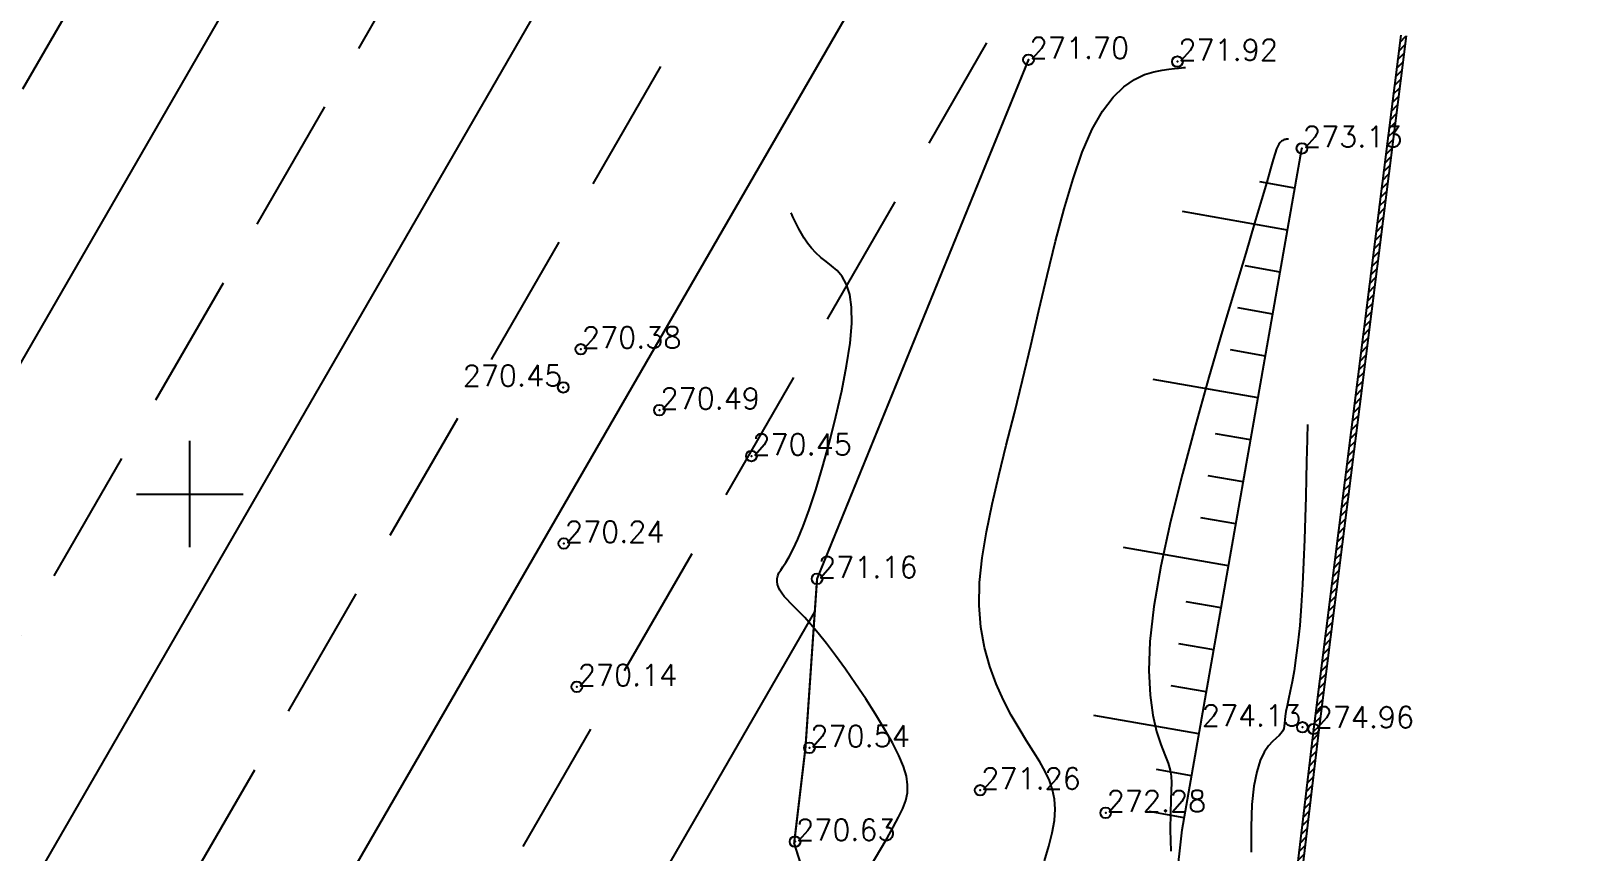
# Model space of a CAD drawing. Header units: millimetres. Extents: x 524954 to 526204, y 9523489 to 9524010.
# Drawn here: x 525392.5 to 525464.7, y 9523783.2 to 9523821.7 of the extents above; entities that cross this region are included whole.
import ezdxf
from ezdxf.enums import TextEntityAlignment as Align

# ---------------------------------------------------------------- set-up
doc = ezdxf.new("R2010")
doc.units = ezdxf.units.MM
doc.header["$PDMODE"] = 32
doc.header["$PDSIZE"] = 0.5
doc.linetypes.add('ACAD_ISO12W100', pattern=[21, 12, -3, 0, -3, 0, -3])
for name, color, linetype in [('Bord Fleuve', 4, 'ACAD_ISO12W100'), ('Carroyage(2)', 7, 'Continuous'), ('Cloture', 7, 'Continuous'), ('CN_01_00', 3, 'Continuous'), ('CN_02_00', 4, 'Continuous'), ('Haut_Talus', 30, 'Continuous'), ('Murs', 1, 'Continuous'), ('Talus', 2, 'Continuous'), ('TopoAlt', 3, 'Continuous'), ('TOPOJIS', 7, 'Continuous')]:
    doc.layers.add(name, color=color, linetype=linetype)
doc.styles.add('Simplex 1.0', font='Simplex.shx', dxfattribs={"width": 0.99, "height": 1})

# ---------------------------------------------------------------- blocks, each defined once
blk = doc.blocks.new('TCPOINT M')
at = {"color": 0}
blk.add_point((0, 0), dxfattribs=at)
at = {"layer": 'TopoAlt', "style": 'Simplex 1.0', "width": 0.99}
blk.add_attdef('ALT', (0.15, 0.15), '', height=1, dxfattribs=at)

msp = doc.modelspace()

# ---------------------------------------------------------------- hatches: boundary and pattern name
at = {"layer": 'Bord Fleuve', "ltscale": 0.5}
h = msp.add_hatch(dxfattribs=at)
h.set_pattern_fill('ANSI33', color=135, scale=2, angle=15, style=0)
edge = h.paths.add_edge_path()
edge.add_line((525439.351, 9523820.38), (525429.428, 9523796.02))
edge.add_line((525429.428, 9523796.02), (525428.884, 9523788.101))
edge.add_line((525428.884, 9523788.101), (525428.353, 9523783.613))
edge.add_line((525428.353, 9523783.613), (525432.345, 9523771.044))
edge.add_line((525432.345, 9523771.044), (525425.155, 9523761.396))
edge.add_line((525425.155, 9523761.396), (525425.603, 9523757.857))
edge.add_line((525425.603, 9523757.857), (525425.392, 9523752.767))
edge.add_line((525425.392, 9523752.767), (525425.531, 9523737.269))
edge.add_line((525425.531, 9523737.269), (525420.173, 9523734.242))
edge.add_line((525420.173, 9523734.242), (525409.231, 9523730.837))
edge.add_line((525409.231, 9523730.837), (525403.15, 9523725.262))
edge.add_line((525403.15, 9523725.262), (525399.312, 9523719.279))
edge.add_line((525399.312, 9523719.279), (525398.471, 9523717.204))
edge.add_line((525398.471, 9523717.204), (525387.323, 9523716.767))
edge.add_line((525387.323, 9523716.767), (525379.743, 9523715.417))
edge.add_line((525439.351, 9523820.38), (525412.029, 9523831.392))
edge.add_line((525412.029, 9523831.392), (525397.674, 9523844.829))
edge.add_line((525397.674, 9523844.829), (525370.042, 9523852.892))
edge.add_line((525370.042, 9523852.892), (525354.138, 9523871.224))
edge.add_line((525335.046, 9523740.934), (525335.464, 9523745.788))
edge.add_line((525335.464, 9523745.788), (525334.824, 9523749.483))
edge.add_line((525334.824, 9523749.483), (525332.978, 9523755.879))
edge.add_line((525332.978, 9523755.879), (525332.09, 9523761.937))
edge.add_line((525332.09, 9523761.937), (525333.482, 9523768.659))
edge.add_line((525333.482, 9523768.659), (525335.755, 9523783.426))
edge.add_line((525335.755, 9523783.426), (525345.567, 9523814.167))
edge.add_line((525345.567, 9523814.167), (525355.202, 9523841.723))
edge.add_line((525355.202, 9523841.723), (525358.159, 9523858.254))
edge.add_line((525358.159, 9523858.254), (525357.891, 9523860.435))
edge.add_line((525357.891, 9523860.435), (525354.138, 9523871.224))
edge.add_line((525335.072, 9523740.932), (525368.644, 9523722.072))
edge.add_line((525368.644, 9523722.072), (525369.749, 9523720.981))
edge.add_line((525369.749, 9523720.981), (525379.743, 9523715.417))
at = {"layer": 'Murs'}
h = msp.add_hatch(dxfattribs=at)
h.set_pattern_fill('_U', color=256, scale=0.25, angle=45, style=0, pattern_type=0)
h.set_pattern_definition([(45, (0, 0), (-0.1767766952966, 0.1767766952966), [])])
h.paths.add_polyline_path([(525522.555, 9523687.796), (525522.639, 9523687.56), (525524.417, 9523688.127), (525534.444, 9523697.48), (525538.88, 9523701.582), (525556.931, 9523721.969), (525565.292, 9523745.035), (525568.286, 9523770.89), (525545.427, 9523933.532), (525528.838, 9523924.181), (525528.961, 9523923.963), (525545.231, 9523933.134), (525568.034, 9523770.886), (525565.047, 9523745.093), (525556.712, 9523722.099), (525538.701, 9523701.757), (525534.274, 9523697.663), (525524.287, 9523688.348)])
edge = h.paths.add_edge_path()
edge.add_arc((525513.309, 9523684.532), 4.988, 18.27959, 21.15321)
edge.add_line((525517.961, 9523686.332), (525517.818, 9523686.286))
edge.add_arc((525522.648, 9523687.534), 4.988, 194.48489, 197.35804)
edge.add_line((525517.887, 9523686.046), (525518.045, 9523686.096))
h.paths.add_polyline_path([(525458.446, 9523694.792), (525458.399, 9523694.546), (525477.143, 9523690.173), (525481.933, 9523689.115), (525509.622, 9523683.346), (525511.515, 9523684.015), (525513.294, 9523684.582), (525513.225, 9523684.822), (525511.436, 9523684.252), (525509.605, 9523683.605), (525481.985, 9523689.36), (525477.198, 9523690.416), (525458.455, 9523694.789)])
h.paths.add_polyline_path([(525447.773, 9523696.954), (525447.834, 9523697.197), (525447.731, 9523697.22), (525442.338, 9523698.118), (525447.975, 9523746.854), (525452.972, 9523788.945), (525457.062, 9523821.504), (525456.814, 9523821.536), (525452.724, 9523788.976), (525447.727, 9523746.883), (525442.062, 9523697.91), (525447.683, 9523696.975)])

# ---------------------------------------------------------------- linework, layer by layer
at = {"layer": 'Bord Fleuve', "ltscale": 0.35, "flags": 128}
msp.add_lwpolyline([(525439.351, 9523820.38, 0.1, 0.1, 0), (525429.428, 9523796.02, 0.1, 0.1, 0), (525428.884, 9523788.101, 0.1, 0.1, 0), (525428.353, 9523783.613, 0.1, 0.1, 0), (525432.345, 9523771.044, 0.1, 0.1, 0), (525425.155, 9523761.396, 0.1, 0.1, 0), (525425.603, 9523757.857, 0.1, 0.1, 0), (525425.392, 9523752.767, 0.1, 0.1, 0), (525425.531, 9523737.269, 0.1, 0.1, 0), (525420.173, 9523734.242, 0.1, 0.1, 0), (525409.231, 9523730.837, 0.1, 0.1, 0), (525403.15, 9523725.262, 0.1, 0.1, 0), (525399.312, 9523719.279, 0.1, 0.1, 0), (525398.471, 9523717.204, 0.1, 0.1, 0), (525387.323, 9523716.767, 0.1, 0.1, 0), (525379.743, 9523715.417, 0.1, 0.1, 0)], format="xyseb", dxfattribs=at)
at = {"layer": 'Carroyage(2)'}
for p, q in [((525400, 9523797.5), (525400, 9523802.5)), ((525397.5, 9523800), (525402.5, 9523800))]:
    msp.add_line(p, q, dxfattribs=at)
at = {"layer": 'Cloture', "flags": 128}
for points in [[(525456.814, 9523821.536), (525452.724, 9523788.976), (525447.727, 9523746.883), (525442.062, 9523697.91), (525447.683, 9523696.975), (525447.773, 9523696.954)], [(525457.062, 9523821.504), (525452.972, 9523788.945), (525447.975, 9523746.854), (525442.338, 9523698.118), (525447.731, 9523697.22), (525447.834, 9523697.197)]]:
    msp.add_lwpolyline(points, dxfattribs=at)
at = {"layer": 'CN_01_00', "flags": 128}
for points, elevation in [([(525451.55, 9523816.655), (525451.549, 9523816.655), (525451.548, 9523816.655), (525451.545, 9523816.655), (525451.538, 9523816.654), (525451.528, 9523816.653), (525451.512, 9523816.651), (525451.489, 9523816.649), (525451.46, 9523816.646), (525451.422, 9523816.641), (525451.378, 9523816.632), (525451.328, 9523816.616), (525451.274, 9523816.59), (525451.217, 9523816.551), (525451.159, 9523816.495), (525451.101, 9523816.419), (525451.045, 9523816.321), (525450.99, 9523816.191), (525450.924, 9523815.997), (525450.834, 9523815.699), (525450.706, 9523815.259), (525450.527, 9523814.639), (525450.282, 9523813.799), (525449.958, 9523812.702), (525449.542, 9523811.307), (525449.027, 9523809.597), (525448.439, 9523807.628), (525447.811, 9523805.479), (525447.176, 9523803.225), (525446.568, 9523800.946), (525446.018, 9523798.717), (525445.562, 9523796.615), (525445.231, 9523794.72), (525445.048, 9523793.089), (525444.997, 9523791.714), (525445.049, 9523790.569), (525445.177, 9523789.628), (525445.354, 9523788.864), (525445.551, 9523788.25), (525445.741, 9523787.761), (525445.895, 9523787.371), (525445.995, 9523787.049), (525446.044, 9523786.757), (525446.057, 9523786.451), (525446.046, 9523786.09), (525446.024, 9523785.631), (525446.003, 9523785.031), (525445.997, 9523784.248), (525446.019, 9523783.24)], 273), ([(525432.018, 9523782.665), (525432.381, 9523783.281), (525432.712, 9523783.856), (525433.005, 9523784.376), (525433.252, 9523784.833), (525433.447, 9523785.241), (525433.586, 9523785.619), (525433.665, 9523785.986), (525433.676, 9523786.361), (525433.617, 9523786.763), (525433.48, 9523787.212), (525433.263, 9523787.727), (525432.962, 9523788.321), (525432.592, 9523788.976), (525432.17, 9523789.673), (525431.711, 9523790.388), (525431.235, 9523791.1), (525430.757, 9523791.785), (525430.294, 9523792.423), (525429.864, 9523792.991), (525429.481, 9523793.472), (525429.143, 9523793.872), (525428.848, 9523794.202), (525428.592, 9523794.474), (525428.372, 9523794.698), (525428.184, 9523794.886), (525428.024, 9523795.049), (525427.89, 9523795.198), (525427.777, 9523795.343), (525427.687, 9523795.485), (525427.619, 9523795.625), (525427.575, 9523795.763), (525427.554, 9523795.899), (525427.558, 9523796.033), (525427.587, 9523796.166), (525427.641, 9523796.297), (525427.721, 9523796.431), (525427.828, 9523796.587), (525427.962, 9523796.787), (525428.124, 9523797.055), (525428.314, 9523797.413), (525428.533, 9523797.884), (525428.782, 9523798.492), (525429.061, 9523799.258), (525429.368, 9523800.195), (525429.689, 9523801.268), (525430.01, 9523802.431), (525430.315, 9523803.639), (525430.588, 9523804.847), (525430.812, 9523806.008), (525430.974, 9523807.076), (525431.056, 9523808.007), (525431.048, 9523808.767), (525430.961, 9523809.368), (525430.809, 9523809.838), (525430.607, 9523810.201), (525430.37, 9523810.483), (525430.113, 9523810.71), (525429.852, 9523810.907), (525429.601, 9523811.101), (525429.372, 9523811.312), (525429.168, 9523811.537), (525428.987, 9523811.77), (525428.828, 9523812.002), (525428.691, 9523812.228), (525428.574, 9523812.44), (525428.477, 9523812.63), (525428.398, 9523812.791), (525428.337, 9523812.918), (525428.29, 9523813.013), (525428.257, 9523813.081), (525428.235, 9523813.127), (525428.221, 9523813.155), (525428.214, 9523813.169), (525428.212, 9523813.175), (525428.211, 9523813.175)], 271)]:
    msp.add_lwpolyline(points, dxfattribs=dict(at, elevation=elevation))
at = {"layer": 'CN_02_00', "flags": 128}
for points, elevation in [([(525440.101, 9523782.796), (525440.295, 9523783.478), (525440.456, 9523784.11), (525440.564, 9523784.688), (525440.603, 9523785.209), (525440.573, 9523785.684), (525440.48, 9523786.129), (525440.329, 9523786.558), (525440.126, 9523786.987), (525439.877, 9523787.431), (525439.586, 9523787.904), (525439.259, 9523788.422), (525438.904, 9523788.996), (525438.536, 9523789.632), (525438.173, 9523790.329), (525437.831, 9523791.088), (525437.529, 9523791.911), (525437.283, 9523792.798), (525437.111, 9523793.751), (525437.031, 9523794.771), (525437.055, 9523795.857), (525437.173, 9523797.011), (525437.372, 9523798.233), (525437.637, 9523799.521), (525437.953, 9523800.877), (525438.307, 9523802.3), (525438.685, 9523803.791), (525439.071, 9523805.348), (525439.455, 9523806.967), (525439.837, 9523808.616), (525440.222, 9523810.259), (525440.615, 9523811.86), (525441.018, 9523813.383), (525441.437, 9523814.79), (525441.874, 9523816.046), (525442.336, 9523817.113), (525442.822, 9523817.967), (525443.323, 9523818.624), (525443.826, 9523819.11), (525444.32, 9523819.453), (525444.79, 9523819.68), (525445.225, 9523819.817), (525445.613, 9523819.893), (525445.94, 9523819.933), (525446.197, 9523819.962), (525446.39, 9523819.983), (525446.529, 9523819.998), (525446.622, 9523820.008), (525446.678, 9523820.014), (525446.707, 9523820.017), (525446.718, 9523820.019), (525446.719, 9523820.019)], 272), ([(525452.437, 9523803.267), (525452.437, 9523803.263), (525452.437, 9523803.239), (525452.435, 9523803.173), (525452.432, 9523803.044), (525452.428, 9523802.832), (525452.42, 9523802.516), (525452.411, 9523802.074), (525452.397, 9523801.487), (525452.38, 9523800.742), (525452.359, 9523799.866), (525452.331, 9523798.893), (525452.297, 9523797.86), (525452.255, 9523796.802), (525452.204, 9523795.754), (525452.143, 9523794.752), (525452.072, 9523793.831), (525451.989, 9523793.018), (525451.899, 9523792.313), (525451.806, 9523791.705), (525451.713, 9523791.186), (525451.624, 9523790.745), (525451.544, 9523790.374), (525451.477, 9523790.063), (525451.427, 9523789.802), (525451.396, 9523789.583), (525451.378, 9523789.4), (525451.365, 9523789.244), (525451.35, 9523789.111), (525451.324, 9523788.993), (525451.28, 9523788.885), (525451.21, 9523788.78), (525451.107, 9523788.672), (525450.964, 9523788.551), (525450.793, 9523788.396), (525450.604, 9523788.184), (525450.41, 9523787.891), (525450.223, 9523787.493), (525450.056, 9523786.967), (525449.92, 9523786.288), (525449.829, 9523785.432), (525449.789, 9523784.39), (525449.797, 9523783.199)], 274)]:
    msp.add_lwpolyline(points, dxfattribs=dict(at, elevation=elevation))
at = {"layer": 'Haut_Talus', "flags": 128}
msp.add_lwpolyline([(525402.363, 9523704.492), (525406.744, 9523707.599), (525417.711, 9523711.28), (525424.521, 9523713.389), (525425.042, 9523714.005), (525425.756, 9523715.992), (525428.824, 9523719.785), (525433.499, 9523727.701), (525440.67, 9523745.949), (525445.134, 9523771.508), (525446.552, 9523784.246), (525452.178, 9523816.218)], dxfattribs=at)
at = {"layer": 'Talus'}
for p, q in [((525451.85, 9523814.356), (525450.208, 9523814.644)), ((525451.503, 9523812.386), (525446.579, 9523813.252)), ((525451.157, 9523810.416), (525449.515, 9523810.705)), ((525450.81, 9523808.446), (525449.169, 9523808.735)), ((525450.463, 9523806.477), (525448.822, 9523806.765)), ((525450.117, 9523804.507), (525445.192, 9523805.373)), ((525449.77, 9523802.537), (525448.129, 9523802.826)), ((525449.424, 9523800.567), (525447.782, 9523800.856)), ((525449.077, 9523798.598), (525447.436, 9523798.886)), ((525448.73, 9523796.628), (525443.806, 9523797.494)), ((525448.384, 9523794.658), (525446.742, 9523794.947)), ((525448.037, 9523792.688), (525446.396, 9523792.977)), ((525447.691, 9523790.719), (525446.049, 9523791.007)), ((525447.344, 9523788.749), (525442.42, 9523789.615)), ((525446.997, 9523786.779), (525445.356, 9523787.068)), ((525446.651, 9523784.809), (525445.009, 9523785.098))]:
    msp.add_line(p, q, dxfattribs=at)

# ---------------------------------------------------------------- block references
at = {"layer": 'TOPOJIS'}
ref = msp.add_blockref('TCPOINT M', (525439.351, 9523820.38, 271.7), dxfattribs=at)
ref.add_attrib('ALT', '271.70', (525439.401, 9523820.43, 271.7), dxfattribs={"layer": 'TopoAlt', "height": 1, "style": 'Simplex 1.0', "width": 0.99})
ref = msp.add_blockref('TCPOINT M', (525446.333, 9523820.288, 271.92), dxfattribs=at)
ref.add_attrib('ALT', '271.92', (525446.383, 9523820.338, 271.92), dxfattribs={"layer": 'TopoAlt', "height": 1, "style": 'Simplex 1.0', "width": 0.99})
ref = msp.add_blockref('TCPOINT M', (525452.178, 9523816.218, 273.13), dxfattribs=at)
ref.add_attrib('ALT', '273.13', (525452.228, 9523816.268, 273.13), dxfattribs={"layer": 'TopoAlt', "height": 1, "style": 'Simplex 1.0', "width": 0.99})
ref = msp.add_blockref('TCPOINT M', (525418.345, 9523806.794, 270.38), dxfattribs=at)
ref.add_attrib('ALT', '270.38', (525418.395, 9523806.844, 270.38), dxfattribs={"layer": 'TopoAlt', "height": 1, "style": 'Simplex 1.0', "width": 0.99})
ref = msp.add_blockref('TCPOINT M', (525417.523, 9523805.004, 270.45), dxfattribs=at)
ref.add_attrib('ALT', '270.45', dxfattribs={"layer": 'TopoAlt', "height": 1, "style": 'Simplex 1.0', "width": 0.99}).set_placement((525417.473, 9523805.054, 270.45), align=Align.RIGHT)
ref = msp.add_blockref('TCPOINT M', (525422.031, 9523803.936, 270.49), dxfattribs=at)
ref.add_attrib('ALT', '270.49', (525422.081, 9523803.986, 270.49), dxfattribs={"layer": 'TopoAlt', "height": 1, "style": 'Simplex 1.0', "width": 0.99})
ref = msp.add_blockref('TCPOINT M', (525426.345, 9523801.781, 270.45), dxfattribs=at)
ref.add_attrib('ALT', '270.45', (525426.395, 9523801.831, 270.45), dxfattribs={"layer": 'TopoAlt', "height": 1, "style": 'Simplex 1.0', "width": 0.99})
ref = msp.add_blockref('TCPOINT M', (525417.55, 9523797.682, 270.24), dxfattribs=at)
ref.add_attrib('ALT', '270.24', (525417.6, 9523797.732, 270.24), dxfattribs={"layer": 'TopoAlt', "height": 1, "style": 'Simplex 1.0', "width": 0.99})
ref = msp.add_blockref('TCPOINT M', (525429.428, 9523796.02, 271.16), dxfattribs=at)
ref.add_attrib('ALT', '271.16', (525429.478, 9523796.07, 271.16), dxfattribs={"layer": 'TopoAlt', "height": 1, "style": 'Simplex 1.0', "width": 0.99})
ref = msp.add_blockref('TCPOINT M', (525418.155, 9523790.958, 270.14), dxfattribs=at)
ref.add_attrib('ALT', '270.14', (525418.205, 9523791.008, 270.14), dxfattribs={"layer": 'TopoAlt', "height": 1, "style": 'Simplex 1.0', "width": 0.99})
ref = msp.add_blockref('TCPOINT M', (525452.2, 9523789.058, 274.13), dxfattribs=at)
ref.add_attrib('ALT', '274.13', dxfattribs={"layer": 'TopoAlt', "height": 1, "style": 'Simplex 1.0', "width": 0.99}).set_placement((525452.15, 9523789.108, 274.13), align=Align.RIGHT)
ref = msp.add_blockref('TCPOINT M', (525452.724, 9523788.976, 274.96), dxfattribs=at)
ref.add_attrib('ALT', '274.96', (525452.774, 9523789.026, 274.96), dxfattribs={"layer": 'TopoAlt', "height": 1, "style": 'Simplex 1.0', "width": 0.99})
ref = msp.add_blockref('TCPOINT M', (525429.066, 9523788.094, 270.54), dxfattribs=at)
ref.add_attrib('ALT', '270.54', (525429.116, 9523788.144, 270.54), dxfattribs={"layer": 'TopoAlt', "height": 1, "style": 'Simplex 1.0', "width": 0.99})
ref = msp.add_blockref('TCPOINT M', (525437.081, 9523786.102, 271.26), dxfattribs=at)
ref.add_attrib('ALT', '271.26', (525437.131, 9523786.152, 271.26), dxfattribs={"layer": 'TopoAlt', "height": 1, "style": 'Simplex 1.0', "width": 0.99})
ref = msp.add_blockref('TCPOINT M', (525442.969, 9523785.042, 272.28), dxfattribs=at)
ref.add_attrib('ALT', '272.28', (525443.019, 9523785.092, 272.28), dxfattribs={"layer": 'TopoAlt', "height": 1, "style": 'Simplex 1.0', "width": 0.99})
ref = msp.add_blockref('TCPOINT M', (525428.396, 9523783.69, 270.63), dxfattribs=at)
ref.add_attrib('ALT', '270.63', (525428.446, 9523783.74, 270.63), dxfattribs={"layer": 'TopoAlt', "height": 1, "style": 'Simplex 1.0', "width": 0.99})

doc.saveas('drawing.dxf')
